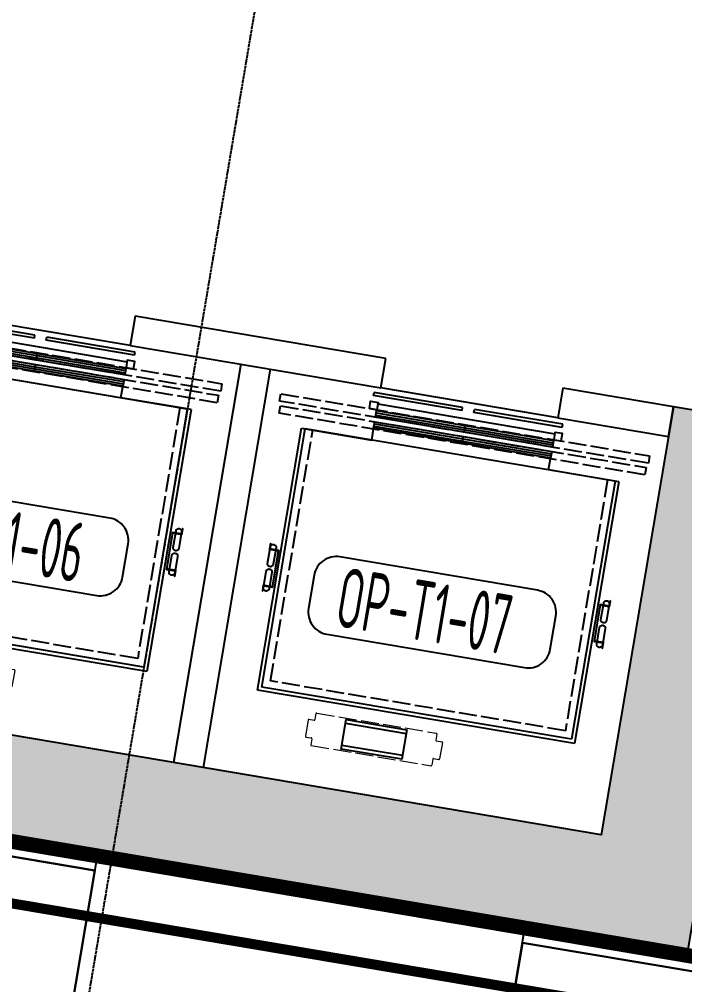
# Model space of a CAD drawing. Extents: x 12199666 to 24617114, y 1197707 to 2548648.
# Drawn here: x 12311449 to 12315898, y 1255445 to 1261898 of the extents above; entities that cross this region are included whole.
import ezdxf
from ezdxf.enums import TextEntityAlignment as Align

# ---------------------------------------------------------------- set-up
doc = ezdxf.new("R2010")
doc.units = 0
doc.header["$LTSCALE"] = 10
doc.header["$MEASUREMENT"] = 0
for name, pattern in [('TX-CORE-T1-F10$0$T2X-LIFT$0$ACAD_ISO02W100', [15, 12, -3]), ('TX-CORE-T1-F11$0$T2X-LIFT$0$ACAD_ISO02W100', [15, 12, -3]), ('TX-GRID-T1$0$TX-GRID-T1$0$DOTE', [2.42, 2, -0.2, 0.02, -0.2]), ('TX-PLAN-T1-DI$0$X-01-10-01$0$DASHED', [0.75, 0.5, -0.25]), ('TX-PLAN-T1-F11$0$X-01-10-01$0$DASHED', [0.75, 0.5, -0.25])]:
    doc.linetypes.add(name, pattern=pattern)
for name, color, linetype in [('TX-CORE-T1-F10$0$0S-WALL-HATCH', 8, 'Continuous'), ('TX-CORE-T1-F10$0$0S-WALL-LINE', 3, 'Continuous'), ('TX-CORE-T1-F10$0$A-SHFT', 161, 'Continuous'), ('TX-CORE-T1-F10$0$PX-J-PLAN-F1$0$A-SYMB-NAME2', 4, 'Continuous'), ('TX-CORE-T1-F10$0$PX-J-PLAN-F1$0$A-SYMB-NUMB-T', 10, 'Continuous'), ('TX-CORE-T1-F10$0$T2X-LIFT$0$CONT_35', 2, 'Continuous'), ('TX-CORE-T1-F10$0$T2X-LIFT$0$DASH_25', 1, 'TX-CORE-T1-F10$0$T2X-LIFT$0$ACAD_ISO02W100'), ('TX-CORE-T1-F10$0$T2X-LIFT$0$DASH_35', 2, 'TX-CORE-T1-F10$0$T2X-LIFT$0$ACAD_ISO02W100'), ('TX-CORE-T1-F10$0$T2X-LIFT$0$DIM_35', 7, 'Continuous'), ('TX-CORE-T1-F10$0$WALL', 9, 'Continuous'), ('TX-CORE-T1-F10$0$WINDOW', 4, 'Continuous'), ('TX-CORE-T1-F11$0$0S-WALL-HATCH', 8, 'Continuous'), ('TX-CORE-T1-F11$0$0S-WALL-LINE', 3, 'Continuous'), ('TX-CORE-T1-F11$0$A-SHFT', 161, 'Continuous'), ('TX-CORE-T1-F11$0$PX-J-PLAN-F1$0$A-SYMB-NAME2', 4, 'Continuous'), ('TX-CORE-T1-F11$0$PX-J-PLAN-F1$0$A-SYMB-NUMB-T', 10, 'Continuous'), ('TX-CORE-T1-F11$0$T2X-LIFT$0$CONT_35', 2, 'Continuous'), ('TX-CORE-T1-F11$0$T2X-LIFT$0$DASH_25', 1, 'TX-CORE-T1-F11$0$T2X-LIFT$0$ACAD_ISO02W100'), ('TX-CORE-T1-F11$0$T2X-LIFT$0$DASH_35', 2, 'TX-CORE-T1-F11$0$T2X-LIFT$0$ACAD_ISO02W100'), ('TX-CORE-T1-F11$0$T2X-LIFT$0$DIM_35', 7, 'Continuous'), ('TX-CORE-T1-F11$0$WALL', 9, 'Continuous'), ('TX-CORE-T1-F11$0$WINDOW', 4, 'Continuous'), ('TX-GRID-T1$0$TX-GRID-T1$0$DOTE', 1, 'Continuous'), ('TX-PLAN-T1-DI$0$X-01-10-01$0$A-SYMB-BUBB', 3, 'TX-PLAN-T1-DI$0$X-01-10-01$0$DASHED'), ('TX-PLAN-T1-F11$0$A-FIRE', 1, 'Continuous'), ('TX-PLAN-T1-F11$0$X-01-10-01$0$A-SYMB-BUBB', 3, 'TX-PLAN-T1-F11$0$X-01-10-01$0$DASHED')]:
    doc.layers.add(name, color=color, linetype=linetype)
doc.layers.add('TX-PLAN-T1-F11$0$bangong', color=5, linetype='Continuous', true_color=0x0000ff)
doc.layers.add('TX-PLAN-T1-F11$0$板边线', color=36, linetype='Continuous', lineweight=30)
doc.styles.add('TX-CORE-T1-F10$0$PX-J-PLAN-F1$0$XD2008', font='xd-hzs.shx', dxfattribs={"width": 0.7, "bigfont": 'xd-hztxt.shx'})
doc.styles.add('TX-CORE-T1-F11$0$PX-J-PLAN-F1$0$XD2008', font='xd-hzs.shx', dxfattribs={"width": 0.7, "bigfont": 'xd-hztxt.shx'})

# ---------------------------------------------------------------- blocks, each defined once
blk = doc.blocks.new('TX-GRID-T1')
at = {"layer": 'TX-GRID-T1$0$TX-GRID-T1$0$DOTE', "linetype": 'TX-GRID-T1$0$TX-GRID-T1$0$DOTE'}
blk.add_line((12310338.8, 1246034.9), (12317392.6, 1287844.1), dxfattribs=at)
blk = doc.blocks.new('*U60')
at = {"layer": 'TX-CORE-T1-F10$0$T2X-LIFT$0$DASH_25', "lineweight": 20}
for p, q in [((-55.4, 454.3), (55.4, 454.3)), ((-110, -406.6), (-110, 404.6)), ((-105.4, 409.2), (-64.6, 409.2)), ((-60, 413.8), (-60, 449.7)), ((60, 413.8), (60, 449.7)), ((64.6, 409.2), (105.4, 409.2)), ((110, -406.6), (110, 404.6)), ((-105.4, -411.2), (-64.6, -411.2)), ((-60, -451.1), (-60, -415.8)), ((60, -451.1), (60, -415.8)), ((64.6, -411.2), (105.4, -411.2)), ((-55.4, -455.7), (55.4, -455.7))]:
    blk.add_line(p, q, dxfattribs=at)
for centre, start, end in [((-55.4, 449.7), 90, 180), ((55.4, 449.7), 0, 90), ((-105.4, 404.6), 90, 180), ((-64.6, 413.8), 270, 0), ((64.6, 413.8), 180, 270), ((105.4, 404.6), 0, 90), ((-105.4, -406.6), 180, 270), ((-64.6, -415.8), 0, 90), ((-55.4, -451.1), 180, 270), ((55.4, -451.1), 270, 0), ((64.6, -415.8), 90, 180), ((105.4, -406.6), 270, 0)]:
    blk.add_arc(centre, 4.61, start, end, dxfattribs=at)
blk = doc.blocks.new('TX-CORE-T1-F10$0$T2X-LIFT$0$M001488191_T2-P-01_06__Elevator')
at = {"layer": 'TX-CORE-T1-F10$0$T2X-LIFT$0$CONT_35'}
for p, q in [((1075, 820), (-1075, 820)), ((-1075, 820), (-1075, -955)), ((1050, 795), (-1050, 795)), ((-1050, 795), (-1050, -955)), ((1050, -955), (1050, 795)), ((1075, -955), (1075, 820)), ((1050, -955), (-1050, -955)), ((-600, -1200), (600, -1200))]:
    blk.add_line(p, q, dxfattribs=at)
at = {"layer": 'TX-CORE-T1-F10$0$T2X-LIFT$0$CONT_35', "color": 4, "linetype": 'TX-CORE-T1-F10$0$T2X-LIFT$0$ACAD_ISO02W100'}
for p, q in [((-1000, 745), (-1000, -955)), ((1000, 745), (-1000, 745)), ((1000, -955), (1000, 745))]:
    blk.add_line(p, q, dxfattribs=at)
at = {"layer": 'TX-CORE-T1-F10$0$T2X-LIFT$0$CONT_35'}
for points in [[(-47, 915), (-47, 1115), (-457, 1115), (-457, 915)], [(-47, 940), (-47, 1090), (-457, 1090), (-457, 940)], [(-1150, 160), (-1150, 125), (-1090, 125), (-1090, -125), (-1150, -125), (-1150, -160), (-1153, -160), (-1153, -122), (-1093, -122), (-1093, 122), (-1153, 122), (-1153, 160)], [(1150, -160), (1150, -125), (1090, -125), (1090, 125), (1150, 125), (1150, 160), (1153, 160), (1153, 122), (1093, 122), (1093, -122), (1153, -122), (1153, -160)], [(0, -1080), (0, -1035), (-600, -1035), (-600, -1080)], [(600, -1080), (600, -1035), (0, -1035), (0, -1080)], [(-600, -1160), (-650, -1160), (-650, -1210), (-600, -1210)], [(0, -1155), (0, -1110), (-600, -1110), (-600, -1155)], [(600, -1155), (600, -1110), (0, -1110), (0, -1155)], [(600, -1160), (650, -1160), (650, -1210), (600, -1210)]]:
    blk.add_lwpolyline(points, close=True, dxfattribs=at)
for points in [[(-1111, 27), (-1111, 139, 1), (-1149, 139), (-1149, 27, 1)], [(1149, 27), (1149, 139, 1), (1111, 139), (1111, 27, 1)], [(-1149, -27), (-1149, -139, 1), (-1111, -139), (-1111, -27, 1)], [(1111, -27), (1111, -139, 1), (1149, -139), (1149, -27, 1)]]:
    blk.add_lwpolyline(points, format="xyb", close=True, dxfattribs=at)
for points in [[(-1075, -955), (-600, -955), (-600, -1030)], [(1075, -955), (600, -955), (600, -1030)], [(-600, -1050), (0, -1050)], [(-600, -1065), (0, -1065)], [(0, -1050), (600, -1050)], [(0, -1065), (600, -1065)], [(-600, -1125), (0, -1125)], [(-600, -1140), (0, -1140)], [(0, -1125), (600, -1125)], [(0, -1140), (600, -1140)]]:
    blk.add_lwpolyline(points, dxfattribs=at)
at = {"layer": 'TX-CORE-T1-F10$0$T2X-LIFT$0$DASH_35'}
for points in [[(1240, -1080), (1240, -1030), (-1240, -1030), (-1240, -1080)], [(1250, -1160), (1250, -1110), (-1250, -1110), (-1250, -1160)]]:
    blk.add_lwpolyline(points, close=True, dxfattribs=at)
at = {"xscale": -1, "rotation": 270}
blk.add_blockref('*U60', (-252, 1015), dxfattribs=at)
blk = doc.blocks.new('TX-CORE-T1-F10$0$$DorLib2D$00000127')
at = {"color": 0}
for points in [[(-0.5333, 0.7949), (-0.5333, 0.6904)], [(-0.0333, 0.7949), (-0.5333, 0.7949)], [(-0.0333, 0.7949), (-0.0333, 0.6904)], [(0.5333, 0.7949), (0.0333, 0.7949)], [(0.0333, 0.7949), (0.0333, 0.6904)], [(0.5333, 0.7949), (0.5333, 0.6904)], [(-0.0333, 0.6904), (-0.5333, 0.6904)], [(0.5333, 0.6904), (0.0333, 0.6904)], [(0.5, 0.5), (-0.5, 0.5)]]:
    blk.add_lwpolyline(points, dxfattribs=at)
blk = doc.blocks.new('TX-CORE-T1-F10')
at = {"layer": 'TX-CORE-T1-F10$0$0S-WALL-HATCH'}
h = blk.add_hatch(color=256, dxfattribs=at)
h.dxf.hatch_style = 1
h.paths.add_polyline_path([(12309621.7, 1257412.8), (12309505.2, 1256722.6), (12315914.6, 1255641.2), (12316513.5, 1259191), (12315823.3, 1259307.5), (12315340.8, 1256447.9)])
at = {"layer": 'TX-CORE-T1-F10$0$0S-WALL-LINE'}
blk.add_lwpolyline([(12309621.7, 1257412.8), (12309505.2, 1256722.6), (12315914.6, 1255641.2), (12316513.5, 1259191), (12315823.3, 1259307.5), (12315340.8, 1256447.9)], close=True, dxfattribs=at)
at = {"layer": 'TX-CORE-T1-F10$0$A-SHFT'}
for p, q in [((12312930.4, 1259592.7), (12312481.2, 1256930.3)), ((12313127.6, 1259559.5), (12312678.5, 1256897.1))]:
    blk.add_line(p, q, dxfattribs=at)
at = {"layer": 'TX-CORE-T1-F10$0$PX-J-PLAN-F1$0$A-SYMB-NUMB-T', "color": 1}
for points in [[(12310646.3, 1258269.6), (12311966.9, 1258046.8, 0.414214), (12312139.8, 1258169.8), (12312177.2, 1258391.7, 0.414214), (12312054.3, 1258564.5), (12310733.7, 1258787.3, 0.414214), (12310560.8, 1258664.4), (12310523.4, 1258442.5, 0.414214)], [(12313505.9, 1257787.2), (12314826.5, 1257564.4, 0.414214), (12314999.4, 1257687.3), (12315036.8, 1257909.2, 0.414214), (12314913.9, 1258082.1), (12313593.3, 1258304.9, 0.414214), (12313420.4, 1258181.9), (12313383, 1257960.1, 0.414214)]]:
    blk.add_lwpolyline(points, format="xyb", close=True, dxfattribs=at)
at = {"layer": 'TX-CORE-T1-F10$0$WALL'}
for p, q in [((12312224.1, 1259914.7), (12312190.9, 1259717.5)), ((12313900.5, 1259631.9), (12312224.1, 1259914.7)), ((12312190.9, 1259717.5), (12313867.2, 1259434.7)), ((12313867.2, 1259434.7), (12313900.5, 1259631.9)), ((12315083.7, 1259432.3), (12315050.5, 1259235)), ((12315823.3, 1259307.5), (12315083.7, 1259432.3)), ((12315790, 1259110.3), (12315823.3, 1259307.5)), ((12315050.5, 1259235), (12315790, 1259110.3))]:
    blk.add_line(p, q, dxfattribs=at)
at = {"layer": 'TX-CORE-T1-F10$0$T2X-LIFT$0$DIM_35', "xscale": -1, "rotation": 170.4276555055395}
for p in [(12311378.5, 1258526), (12314238.1, 1258043.8)]:
    blk.add_blockref('TX-CORE-T1-F10$0$T2X-LIFT$0$M001488191_T2-P-01_06__Elevator', p, dxfattribs=at)
at = {"layer": 'TX-CORE-T1-F10$0$WINDOW', "xscale": 1200, "yscale": -200, "zscale": 200, "rotation": 350.4236160359633}
for p in [(12311615.9, 1259915.9), (12314475.5, 1259433.5)]:
    blk.add_blockref('TX-CORE-T1-F10$0$$DorLib2D$00000127', p, dxfattribs=at)
at = {"layer": 'TX-CORE-T1-F10$0$PX-J-PLAN-F1$0$A-SYMB-NAME2', "style": 'TX-CORE-T1-F10$0$PX-J-PLAN-F1$0$XD2008', "width": 0.6}
for s, p in [('OP-T1-06', (12311299.3, 1258426.4)), ('OP-T1-07', (12314158.9, 1257944))]:
    blk.add_text(s, height=400, rotation=350.42357, dxfattribs=at).set_placement(p, align=Align.MIDDLE)
blk = doc.blocks.new('TX-PLAN-T1-DI')
at = {"layer": 'TX-PLAN-T1-DI$0$X-01-10-01$0$A-SYMB-BUBB', "const_width": 50, "elevation": 0}
blk.add_lwpolyline([(12303123.9, 1280211.5), (12319492.6, 1277449.9, -0.414214), (12319902.5, 1276873.7), (12316325.7, 1255673.3, -0.414214), (12315749.5, 1255263.4), (12299380.8, 1258025, -0.414214), (12298970.9, 1258601.2), (12302547.7, 1279801.6, -0.414214)], format="xyb", close=True, dxfattribs=at)
blk = doc.blocks.new('*U269')
at = {"layer": 'TX-CORE-T1-F11$0$T2X-LIFT$0$DASH_25', "lineweight": 20}
for p, q in [((-55.4, 454.3), (55.4, 454.3)), ((-110, -406.6), (-110, 404.6)), ((-105.4, 409.2), (-64.6, 409.2)), ((-60, 413.8), (-60, 449.7)), ((60, 413.8), (60, 449.7)), ((64.6, 409.2), (105.4, 409.2)), ((110, -406.6), (110, 404.6)), ((-105.4, -411.2), (-64.6, -411.2)), ((-60, -451.1), (-60, -415.8)), ((60, -451.1), (60, -415.8)), ((64.6, -411.2), (105.4, -411.2)), ((-55.4, -455.7), (55.4, -455.7))]:
    blk.add_line(p, q, dxfattribs=at)
for centre, start, end in [((-55.4, 449.7), 90, 180), ((55.4, 449.7), 0, 90), ((-105.4, 404.6), 90, 180), ((-64.6, 413.8), 270, 0), ((64.6, 413.8), 180, 270), ((105.4, 404.6), 0, 90), ((-105.4, -406.6), 180, 270), ((-64.6, -415.8), 0, 90), ((-55.4, -451.1), 180, 270), ((55.4, -451.1), 270, 0), ((64.6, -415.8), 90, 180), ((105.4, -406.6), 270, 0)]:
    blk.add_arc(centre, 4.61, start, end, dxfattribs=at)
blk = doc.blocks.new('TX-CORE-T1-F11$0$T2X-LIFT$0$M001488191_T2-P-01_06__Elevator')
at = {"layer": 'TX-CORE-T1-F11$0$T2X-LIFT$0$CONT_35'}
for p, q in [((1075, 820), (-1075, 820)), ((-1075, 820), (-1075, -955)), ((1050, 795), (-1050, 795)), ((-1050, 795), (-1050, -955)), ((1050, -955), (1050, 795)), ((1075, -955), (1075, 820)), ((1050, -955), (-1050, -955)), ((-600, -1200), (600, -1200))]:
    blk.add_line(p, q, dxfattribs=at)
at = {"layer": 'TX-CORE-T1-F11$0$T2X-LIFT$0$CONT_35', "color": 4, "linetype": 'TX-CORE-T1-F11$0$T2X-LIFT$0$ACAD_ISO02W100'}
for p, q in [((-1000, 745), (-1000, -955)), ((1000, 745), (-1000, 745)), ((1000, -955), (1000, 745))]:
    blk.add_line(p, q, dxfattribs=at)
at = {"layer": 'TX-CORE-T1-F11$0$T2X-LIFT$0$CONT_35'}
for points in [[(-47, 915), (-47, 1115), (-457, 1115), (-457, 915)], [(-47, 940), (-47, 1090), (-457, 1090), (-457, 940)], [(-1150, 160), (-1150, 125), (-1090, 125), (-1090, -125), (-1150, -125), (-1150, -160), (-1153, -160), (-1153, -122), (-1093, -122), (-1093, 122), (-1153, 122), (-1153, 160)], [(1150, -160), (1150, -125), (1090, -125), (1090, 125), (1150, 125), (1150, 160), (1153, 160), (1153, 122), (1093, 122), (1093, -122), (1153, -122), (1153, -160)], [(0, -1080), (0, -1035), (-600, -1035), (-600, -1080)], [(600, -1080), (600, -1035), (0, -1035), (0, -1080)], [(-600, -1160), (-650, -1160), (-650, -1210), (-600, -1210)], [(0, -1155), (0, -1110), (-600, -1110), (-600, -1155)], [(600, -1155), (600, -1110), (0, -1110), (0, -1155)], [(600, -1160), (650, -1160), (650, -1210), (600, -1210)]]:
    blk.add_lwpolyline(points, close=True, dxfattribs=at)
for points in [[(-1111, 27), (-1111, 139, 1), (-1149, 139), (-1149, 27, 1)], [(1149, 27), (1149, 139, 1), (1111, 139), (1111, 27, 1)], [(-1149, -27), (-1149, -139, 1), (-1111, -139), (-1111, -27, 1)], [(1111, -27), (1111, -139, 1), (1149, -139), (1149, -27, 1)]]:
    blk.add_lwpolyline(points, format="xyb", close=True, dxfattribs=at)
for points in [[(-1075, -955), (-600, -955), (-600, -1030)], [(1075, -955), (600, -955), (600, -1030)], [(-600, -1050), (0, -1050)], [(-600, -1065), (0, -1065)], [(0, -1050), (600, -1050)], [(0, -1065), (600, -1065)], [(-600, -1125), (0, -1125)], [(-600, -1140), (0, -1140)], [(0, -1125), (600, -1125)], [(0, -1140), (600, -1140)]]:
    blk.add_lwpolyline(points, dxfattribs=at)
at = {"layer": 'TX-CORE-T1-F11$0$T2X-LIFT$0$DASH_35'}
for points in [[(1240, -1080), (1240, -1030), (-1240, -1030), (-1240, -1080)], [(1250, -1160), (1250, -1110), (-1250, -1110), (-1250, -1160)]]:
    blk.add_lwpolyline(points, close=True, dxfattribs=at)
at = {"xscale": -1, "rotation": 270}
blk.add_blockref('*U269', (-252, 1015), dxfattribs=at)
blk = doc.blocks.new('TX-CORE-T1-F11$0$$DorLib2D$00000127')
at = {"color": 0}
for points in [[(-0.5333, 0.7949), (-0.5333, 0.6904)], [(-0.0333, 0.7949), (-0.5333, 0.7949)], [(-0.0333, 0.7949), (-0.0333, 0.6904)], [(0.5333, 0.7949), (0.0333, 0.7949)], [(0.0333, 0.7949), (0.0333, 0.6904)], [(0.5333, 0.7949), (0.5333, 0.6904)], [(-0.0333, 0.6904), (-0.5333, 0.6904)], [(0.5333, 0.6904), (0.0333, 0.6904)], [(0.5, 0.5), (-0.5, 0.5)]]:
    blk.add_lwpolyline(points, dxfattribs=at)
blk = doc.blocks.new('TX-CORE-T1-F11')
at = {"layer": 'TX-CORE-T1-F11$0$0S-WALL-HATCH'}
h = blk.add_hatch(color=256, dxfattribs=at)
h.dxf.hatch_style = 1
h.paths.add_polyline_path([(12309621.7, 1257412.8), (12309505.2, 1256722.6), (12315914.6, 1255641.2), (12316513.5, 1259191), (12315823.3, 1259307.5), (12315340.8, 1256447.9)])
at = {"layer": 'TX-CORE-T1-F11$0$0S-WALL-LINE'}
blk.add_lwpolyline([(12309621.7, 1257412.8), (12309505.2, 1256722.6), (12315914.6, 1255641.2), (12316513.5, 1259191), (12315823.3, 1259307.5), (12315340.8, 1256447.9)], close=True, dxfattribs=at)
at = {"layer": 'TX-CORE-T1-F11$0$A-SHFT'}
for p, q in [((12312930.4, 1259592.7), (12312481.2, 1256930.3)), ((12313127.6, 1259559.5), (12312678.5, 1256897.1))]:
    blk.add_line(p, q, dxfattribs=at)
at = {"layer": 'TX-CORE-T1-F11$0$PX-J-PLAN-F1$0$A-SYMB-NUMB-T', "color": 1}
for points in [[(12310646.3, 1258269.6), (12311966.9, 1258046.8, 0.414214), (12312139.8, 1258169.8), (12312177.2, 1258391.7, 0.414214), (12312054.3, 1258564.5), (12310733.7, 1258787.3, 0.414214), (12310560.8, 1258664.4), (12310523.4, 1258442.5, 0.414214)], [(12313505.9, 1257787.2), (12314826.5, 1257564.4, 0.414214), (12314999.4, 1257687.3), (12315036.8, 1257909.2, 0.414214), (12314913.9, 1258082.1), (12313593.3, 1258304.9, 0.414214), (12313420.4, 1258181.9), (12313383, 1257960.1, 0.414214)]]:
    blk.add_lwpolyline(points, format="xyb", close=True, dxfattribs=at)
at = {"layer": 'TX-CORE-T1-F11$0$WALL'}
for p, q in [((12312224.1, 1259914.7), (12312190.9, 1259717.5)), ((12313900.5, 1259631.9), (12312224.1, 1259914.7)), ((12312190.9, 1259717.5), (12313867.2, 1259434.7)), ((12313867.2, 1259434.7), (12313900.5, 1259631.9)), ((12315083.7, 1259432.3), (12315050.5, 1259235)), ((12315823.3, 1259307.5), (12315083.7, 1259432.3)), ((12315790, 1259110.3), (12315823.3, 1259307.5)), ((12315050.5, 1259235), (12315790, 1259110.3))]:
    blk.add_line(p, q, dxfattribs=at)
at = {"layer": 'TX-CORE-T1-F11$0$T2X-LIFT$0$DIM_35', "xscale": -1, "rotation": 170.4276555055395}
for p in [(12311378.5, 1258526), (12314238.1, 1258043.8)]:
    blk.add_blockref('TX-CORE-T1-F11$0$T2X-LIFT$0$M001488191_T2-P-01_06__Elevator', p, dxfattribs=at)
at = {"layer": 'TX-CORE-T1-F11$0$WINDOW', "xscale": 1200, "yscale": -200, "zscale": 200, "rotation": 350.4236160359633}
for p in [(12311615.9, 1259915.9), (12314475.5, 1259433.5)]:
    blk.add_blockref('TX-CORE-T1-F11$0$$DorLib2D$00000127', p, dxfattribs=at)
at = {"layer": 'TX-CORE-T1-F11$0$PX-J-PLAN-F1$0$A-SYMB-NAME2', "style": 'TX-CORE-T1-F11$0$PX-J-PLAN-F1$0$XD2008', "width": 0.6}
for s, p in [('OP-T1-06', (12311299.3, 1258426.4)), ('OP-T1-07', (12314158.9, 1257944))]:
    blk.add_text(s, height=400, rotation=350.42357, dxfattribs=at).set_placement(p, align=Align.MIDDLE)
blk = doc.blocks.new('TX-PLAN-T1-F11')
at = {"elevation": -1094.5}
blk.add_lwpolyline([(12311795.6, 1255270.9), (12314655.2, 1254788.4), (12314829.9, 1255823.9), (12311970.3, 1256306.3)], close=True, dxfattribs=at)
at = {"layer": 'TX-PLAN-T1-F11$0$bangong', "const_width": 100}
blk.add_lwpolyline([(12311901.4, 1287449.1), (12310404.6, 1278577.5), (12319624.3, 1277022), (12319452.4, 1276003), (12321424.5, 1275670.3), (12318552.1, 1258644.5), (12316579.9, 1258977.3), (12316014.2, 1255624), (12310097.8, 1256622.2), (12308620.8, 1247867.5)], dxfattribs=at)
at = {"layer": 'TX-PLAN-T1-F11$0$X-01-10-01$0$A-SYMB-BUBB', "const_width": 50, "elevation": 0}
blk.add_lwpolyline([(12308834.2, 1252051.7), (12309466.4, 1255798.7, -0.414214), (12310042.6, 1256208.6), (12318503, 1254781.2, -0.414214), (12318912.9, 1254205), (12318280.7, 1250457.9, -0.414214), (12317704.5, 1250048.1), (12309244, 1251475.5, -0.414214)], format="xyb", close=True, dxfattribs=at)
at = {"layer": 'TX-PLAN-T1-F11$0$板边线', "elevation": 0}
for points in [[(12311821.2, 1286980.2), (12310420.2, 1278676.3), (12319639.9, 1277120.8), (12319440.3, 1275937.5), (12321313.8, 1275621.4), (12318452.4, 1258661.1), (12316578.9, 1258977.2), (12315996.6, 1255526), (12314813.3, 1255725.6), (12314655.3, 1254788.8)], [(12311795.7, 1255271.3), (12311953.7, 1256208), (12310080.2, 1256524.1), (12308677, 1248207)]]:
    blk.add_lwpolyline(points, dxfattribs=at)
blk.add_blockref('TX-CORE-T1-F11', (0, 0))
at = {"layer": 'TX-PLAN-T1-F11$0$A-FIRE'}
blk.add_blockref('TX-PLAN-T1-DI', (0, 0.1), dxfattribs=at)

msp = doc.modelspace()

# ---------------------------------------------------------------- block references
for name in ['TX-PLAN-T1-F11', 'TX-CORE-T1-F10', 'TX-GRID-T1']:
    msp.add_blockref(name, (0, 0))

doc.saveas('drawing.dxf')
